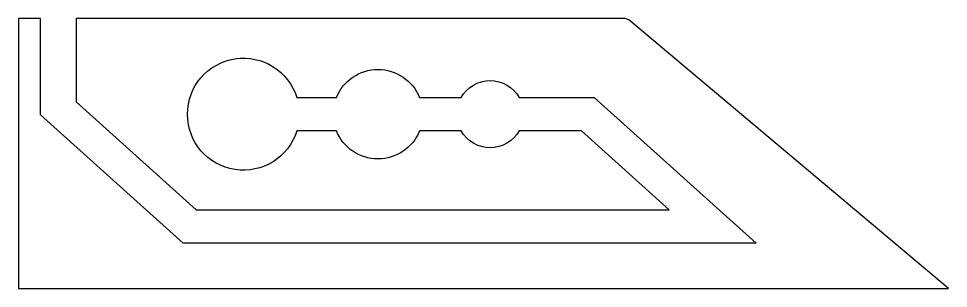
# Model space of a CAD drawing. Header units: inches. Extents: x 18 to 38.7, y 3.1 to 9.1.
import ezdxf

# ---------------------------------------------------------------- set-up
doc = ezdxf.new("R2010")
doc.units = ezdxf.units.IN
doc.layers.add('PERIMETER', color=5, linetype='CONTINUOUS')

msp = doc.modelspace()

# ---------------------------------------------------------------- linework, layer by layer
at = {"layer": 'PERIMETER'}
msp.add_lwpolyline([(21.954, 4.872), (32.493, 4.872), (30.54, 6.628), (29.154, 6.628, -0.578872), (27.859, 6.628), (26.931, 6.628, -0.675652), (25.081, 6.628), (24.197, 6.628, -6.551057), (24.197, 7.372), (25.081, 7.372, -0.675652), (26.931, 7.372), (27.859, 7.372, -0.578872), (29.154, 7.372), (30.825, 7.372), (34.434, 4.128), (21.668, 4.128), (18.488, 6.987), (18.488, 9.128), (17.997, 9.128), (17.997, 3.122), (38.719, 3.122), (31.596, 9.098), (31.515, 9.128), (19.278, 9.128), (19.278, 7.277)], format="xyb", close=True, dxfattribs=at)

doc.saveas('drawing.dxf')
